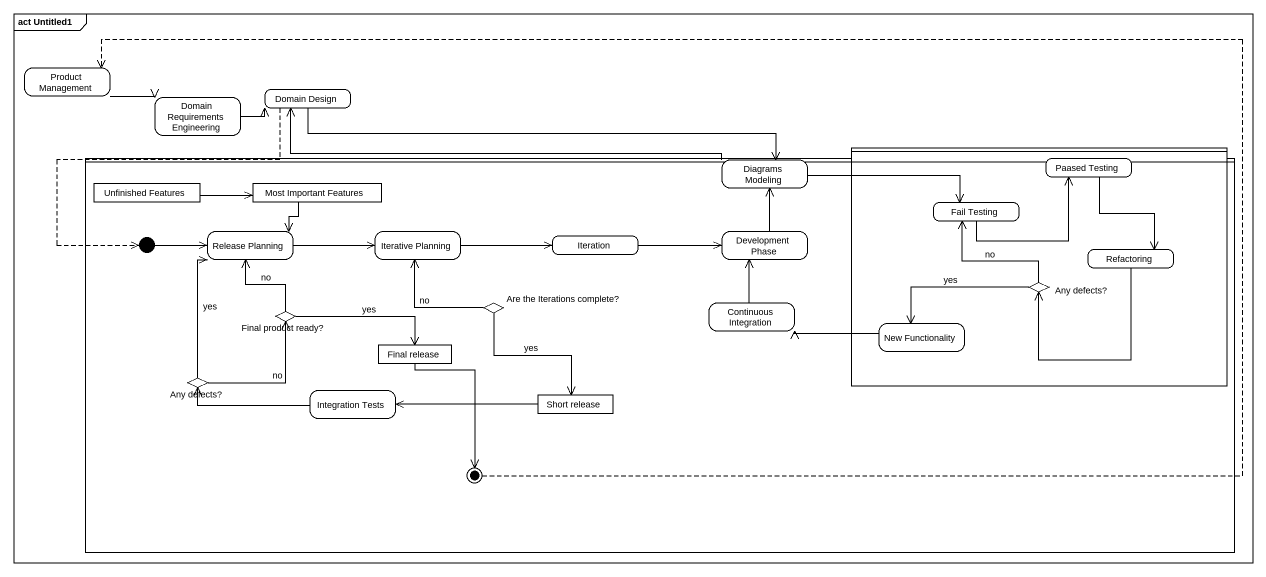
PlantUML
@startuml
mainframe act Untitled1
hide empty description
state "Product Management" as Product_Management
state "Domain Requirements Engineering" as Domain_Requirements
state "Domain Design" as Domain_Design
state " " as lane1 <<partition>> {
  state "Paased Testing" as Paased_Testing
  state "Fail Testing" as Fail_Testing
  state Refactoring
  state "Any defects?" as Any_defects <<choice>>
  state "New Functionality" as New_Functionality
}
state " " as lane2 <<partition>> {
  state "Unfinished Features" as Unfinished_Features <<object>>
  state "Most Important Features" as Most_Important_Features <<object>>
  state "Diagrams Modeling" as Diagrams_Modeling
  state initial1 <<start>>
  state "Release Planning" as Release_Planning
  state "Iterative Planning" as Iterative_Planning
  state Iteration
  state "Development Phase" as Development_Phase
  state "Are the Iterations complete?" as Are_the_Iterations_complete <<choice>>
  state "Continuous Integration" as Continuous_Integration
  state "Final product ready?" as Final_product_ready <<choice>>
  state "Any defects?" as Any_defects_2 <<choice>>
  state "Final release" as Final_release <<object>>
  state "Integration Tests" as Integration_Tests
  state "Short release" as Short_release <<object>>
  state final1 <<end>>
}
Product_Management -right-> Domain_Requirements
Domain_Requirements -right-> Domain_Design
Domain_Design -right-> Diagrams_Modeling
Domain_Design -[dashed]-> initial1
Unfinished_Features -right-> Most_Important_Features
Most_Important_Features --> Release_Planning
Diagrams_Modeling -left-> Domain_Design
Diagrams_Modeling -right-> Fail_Testing
Paased_Testing --> Refactoring
Fail_Testing -right-> Paased_Testing
initial1 -right-> Release_Planning
Release_Planning -right-> Iterative_Planning
Iterative_Planning -right-> Iteration
Iteration -right-> Development_Phase
Development_Phase -up-> Diagrams_Modeling
Refactoring -left-> Any_defects
Are_the_Iterations_complete -up-> Iterative_Planning : no
Are_the_Iterations_complete --> Short_release : yes
Continuous_Integration -up-> Development_Phase
Any_defects -up-> Fail_Testing : no
Any_defects -left-> New_Functionality : yes
Final_product_ready -up-> Release_Planning : no
Final_product_ready -right-> Final_release : yes
New_Functionality -left-> Continuous_Integration
Any_defects_2 -up-> Release_Planning : yes
Any_defects_2 -up-> Final_product_ready : no
Final_release --> final1
Integration_Tests -left-> Any_defects_2
Short_release -left-> Integration_Tests
final1 -up[dashed]-> Product_Management
@enduml
